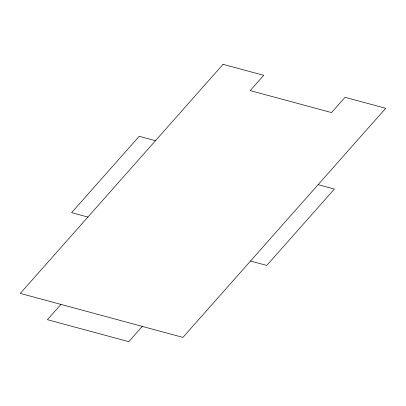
<?xml version="1.0" encoding="UTF-8"?>
<svg xmlns="http://www.w3.org/2000/svg" width="406" height="406" viewBox="0 0 406 406"><rect width="100%" height="100%" fill="white"/><g stroke="black" fill="none" stroke-linecap="round" stroke-linejoin="round"><path stroke-width="0.61" d="M60.956 304.409L47.441 319.684L128.758 341.669L142.273 326.394M155.478 140.694L139.212 136.299L71.623 212.658L87.889 217.058M318.111 184.664L334.377 189.059L266.788 265.422L250.522 261.028M223.067 64.331L20.3 293.416L182.933 337.386L385.7 108.3L345.044 97.308L331.524 112.584L250.208 90.599L263.727 75.323L223.067 64.331"/></g></svg>
